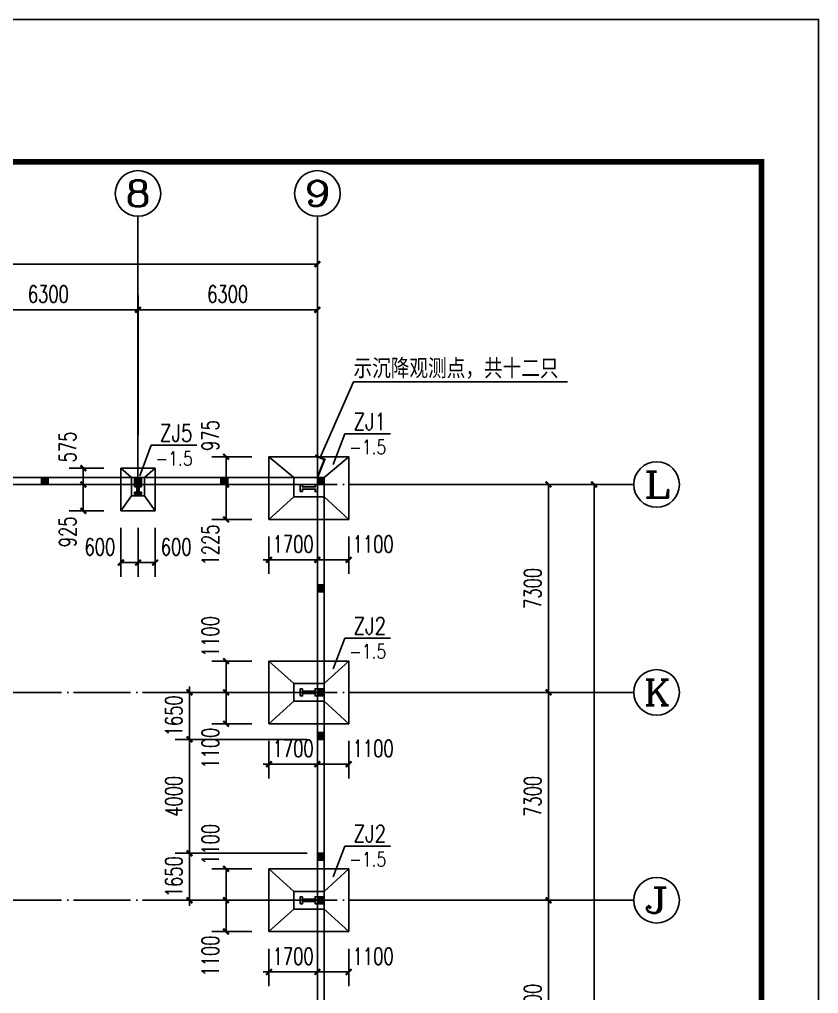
# Model space of a CAD drawing. Extents: x 37237700 to 37865026, y 138877 to 347670.
# Drawn here: x 37293633 to 37321700, y 313468 to 347670 of the extents above; entities that cross this region are included whole.
import ezdxf
from ezdxf.enums import TextEntityAlignment as Align

# ---------------------------------------------------------------- set-up
doc = ezdxf.new("R2010")
doc.units = 0
doc.header["$LTSCALE"] = 1000
doc.header["$MEASUREMENT"] = 0
doc.linetypes.add('ACAD_ISO04W100', pattern=[30.5, 24, -3, 0.5, -3])
doc.linetypes.add('DOTE', pattern=[2.42, 2, -0.2, 0.02, -0.2])
doc.layers.get('0').update_dxf_attribs({"linetype": 'CONTINUOUS'})
doc.layers.get('DEFPOINTS').update_dxf_attribs({"linetype": 'CONTINUOUS'})
for name, color, linetype in [('AXIS', 3, 'CONTINUOUS'), ('AXIS_TEXT', 7, 'CONTINUOUS'), ('COLUMN', 7, 'CONTINUOUS'), ('DOTE', 1, 'ACAD_ISO04W100'), ('PUB_DIM', 3, 'CONTINUOUS'), ('PUB_HATCH', 8, 'CONTINUOUS'), ('PUB_TITLE', 4, 'CONTINUOUS'), ('独立基础', 2, 'CONTINUOUS')]:
    doc.layers.add(name, color=color, linetype=linetype)
doc.styles.add('-宋体', font='', dxfattribs={"width": 0.8})
doc.styles.add('_TCH_AXIS', font='COMPLEX', dxfattribs={"bigfont": 'GBCBIG'})
doc.styles.add('_TCH_DIM_T3', font='SIMPLEX', dxfattribs={"width": 0.705882, "bigfont": 'GBCBIG'})
doc.styles.add('COMPLEX', font='COMPLEX')
doc.styles.add('DIM_FONT', font='SIMPLEX.shx', dxfattribs={"width": 0.8})
doc.styles.get('-宋体').set_extended_font_data('SimSun')
doc.dimstyles.new('_TCH_ARCH&&200', dxfattribs={"dimtxt": 595, "dimasz": 200, "dimexe": 500, "dimexo": 600, "dimgap": 252.5, "dimtad": 1, "dimdec": 0, "dimzin": 0, "dimdsep": 46, "dimtxsty": '_TCH_DIM_T3', "dimblk": 'ARCHTICK', "dimcen": 0.09, "dimclrt": 7, "dimazin": 2, "dimtfac": 1, "dimtdec": 0, "dimtix": 1, "dimtmove": 2, "dimatfit": 3, "dimfxl": 1, "dimtolj": 1, "dimtzin": 0, "dimarcsym": 0})

# ---------------------------------------------------------------- blocks, each defined once
blk = doc.blocks.new('_ArchTick')
at = {"color": 0, "linetype": 'ByBlock', "const_width": 0.4}
blk.add_lwpolyline([(-0.5, -0.5), (0.5, 0.5)], dxfattribs=at)
blk = doc.blocks.new('*D1125')
at = {"layer": 'DEFPOINTS', "color": 0}
for p in [(37299606, 318393), (37304337, 318393), (37304337, 316743)]:
    blk.add_point(p, dxfattribs=at)
at = {"layer": 'PUB_DIM', "color": 0, "lineweight": -2}
for p, q in [((37299606, 318393), (37299606, 318593)), ((37303737, 318393), (37299106, 318393)), ((37299606, 316743), (37299606, 318393)), ((37303737, 316743), (37299106, 316743)), ((37299606, 316743), (37299606, 316543))]:
    blk.add_line(p, q, dxfattribs=at)
at = {"layer": 'PUB_DIM', "color": 0, "lineweight": -2, "xscale": 200, "yscale": 200, "zscale": 200}
for p, rotation in [((37299606, 318393), 270), ((37299606, 316743), 90)]:
    blk.add_blockref('_ArchTick', p, dxfattribs=dict(at, rotation=rotation))
at = {"layer": 'PUB_DIM', "color": 7, "insert": (37299056, 317568), "char_height": 595, "attachment_point": 5, "rotation": 90, "style": '_TCH_DIM_T3'}
blk.add_mtext('\\A1;1650', dxfattribs=at)
blk = doc.blocks.new('*D1126')
at = {"layer": 'DEFPOINTS', "color": 0}
for p in [(37299606, 322393), (37304337, 322393), (37304337, 318393)]:
    blk.add_point(p, dxfattribs=at)
at = {"layer": 'PUB_DIM', "color": 0, "lineweight": -2}
for p, q in [((37303737, 322393), (37299106, 322393)), ((37299606, 318393), (37299606, 322393)), ((37303737, 318393), (37299106, 318393))]:
    blk.add_line(p, q, dxfattribs=at)
at = {"layer": 'PUB_DIM', "color": 0, "lineweight": -2, "xscale": 200, "yscale": 200, "zscale": 200}
for p, rotation in [((37299606, 322393), 90), ((37299606, 318393), 270)]:
    blk.add_blockref('_ArchTick', p, dxfattribs=dict(at, rotation=rotation))
at = {"layer": 'PUB_DIM', "color": 7, "insert": (37299056, 320393), "char_height": 595, "attachment_point": 5, "rotation": 90, "style": '_TCH_DIM_T3'}
blk.add_mtext('\\A1;4000', dxfattribs=at)
blk = doc.blocks.new('*D1127')
at = {"layer": 'DEFPOINTS', "color": 0}
for p in [(37299606, 324043), (37304337, 324043), (37304337, 322393)]:
    blk.add_point(p, dxfattribs=at)
at = {"layer": 'PUB_DIM', "color": 0, "lineweight": -2}
for p, q in [((37299606, 324043), (37299606, 324243)), ((37303737, 324043), (37299106, 324043)), ((37299606, 322393), (37299606, 324043)), ((37303737, 322393), (37299106, 322393)), ((37299606, 322393), (37299606, 322193))]:
    blk.add_line(p, q, dxfattribs=at)
at = {"layer": 'PUB_DIM', "color": 0, "lineweight": -2, "xscale": 200, "yscale": 200, "zscale": 200}
for p, rotation in [((37299606, 324043), 270), ((37299606, 322393), 90)]:
    blk.add_blockref('_ArchTick', p, dxfattribs=dict(at, rotation=rotation))
at = {"layer": 'PUB_DIM', "color": 7, "insert": (37299056, 323218), "char_height": 595, "attachment_point": 5, "rotation": 90, "style": '_TCH_DIM_T3'}
blk.add_mtext('\\A1;1650', dxfattribs=at)
blk = doc.blocks.new('*D1149')
at = {"layer": 'DEFPOINTS', "color": 0}
for p in [(37300889, 325143), (37302397, 325143), (37302397, 324043)]:
    blk.add_point(p, dxfattribs=at)
at = {"layer": 'PUB_DIM', "color": 0, "lineweight": -2}
for p, q in [((37301797, 325143), (37300389, 325143)), ((37300889, 324043), (37300889, 325143)), ((37301797, 324043), (37300389, 324043))]:
    blk.add_line(p, q, dxfattribs=at)
at = {"layer": 'PUB_DIM', "color": 0, "lineweight": -2, "xscale": 200, "yscale": 200, "zscale": 200}
for p, rotation in [((37300889, 325143), 90), ((37300889, 324043), 270)]:
    blk.add_blockref('_ArchTick', p, dxfattribs=dict(at, rotation=rotation))
at = {"layer": 'PUB_DIM', "color": 7, "insert": (37300339, 326003), "char_height": 595, "attachment_point": 5, "rotation": 90, "style": '_TCH_DIM_T3'}
blk.add_mtext('\\A1;1100', dxfattribs=at)
blk = doc.blocks.new('*D1150')
at = {"layer": 'DEFPOINTS', "color": 0}
for p in [(37300889, 324043), (37302397, 324043), (37302397, 322943)]:
    blk.add_point(p, dxfattribs=at)
at = {"layer": 'PUB_DIM', "color": 0, "lineweight": -2}
for p, q in [((37301797, 324043), (37300389, 324043)), ((37300889, 322943), (37300889, 324043)), ((37301797, 322943), (37300389, 322943))]:
    blk.add_line(p, q, dxfattribs=at)
at = {"layer": 'PUB_DIM', "color": 0, "lineweight": -2, "xscale": 200, "yscale": 200, "zscale": 200}
for p, rotation in [((37300889, 324043), 90), ((37300889, 322943), 270)]:
    blk.add_blockref('_ArchTick', p, dxfattribs=dict(at, rotation=rotation))
at = {"layer": 'PUB_DIM', "color": 7, "insert": (37300339, 322083), "char_height": 595, "attachment_point": 5, "rotation": 90, "style": '_TCH_DIM_T3'}
blk.add_mtext('\\A1;1100', dxfattribs=at)
blk = doc.blocks.new('*D1151')
at = {"layer": 'DEFPOINTS', "color": 0}
for p in [(37304097, 322943), (37305197, 322943), (37305197, 321524)]:
    blk.add_point(p, dxfattribs=at)
at = {"layer": 'PUB_DIM', "color": 0, "lineweight": -2}
for p, q in [((37304097, 322343), (37304097, 321024)), ((37305197, 322343), (37305197, 321024)), ((37304097, 321524), (37305197, 321524))]:
    blk.add_line(p, q, dxfattribs=at)
at = {"layer": 'PUB_DIM', "color": 0, "lineweight": -2, "xscale": 200, "yscale": 200, "zscale": 200, "rotation": 180}
blk.add_blockref('_ArchTick', (37304097, 321524), dxfattribs=at)
at = {"layer": 'PUB_DIM', "color": 0, "lineweight": -2, "xscale": 200, "yscale": 200, "zscale": 200}
blk.add_blockref('_ArchTick', (37305197, 321524), dxfattribs=at)
at = {"layer": 'PUB_DIM', "color": 7, "insert": (37306057, 322074), "char_height": 595, "attachment_point": 5, "style": '_TCH_DIM_T3'}
blk.add_mtext('\\A1;1100', dxfattribs=at)
blk = doc.blocks.new('*D1152')
at = {"layer": 'DEFPOINTS', "color": 0}
for p in [(37302397, 322943), (37304097, 322943), (37304097, 321524)]:
    blk.add_point(p, dxfattribs=at)
at = {"layer": 'PUB_DIM', "color": 0, "lineweight": -2}
for p, q in [((37302397, 322343), (37302397, 321024)), ((37304097, 322343), (37304097, 321024)), ((37302397, 321524), (37302197, 321524)), ((37302397, 321524), (37304097, 321524)), ((37304097, 321524), (37304297, 321524))]:
    blk.add_line(p, q, dxfattribs=at)
at = {"layer": 'PUB_DIM', "color": 0, "lineweight": -2, "xscale": 200, "yscale": 200, "zscale": 200}
blk.add_blockref('_ArchTick', (37302397, 321524), dxfattribs=at)
at = {"layer": 'PUB_DIM', "color": 0, "lineweight": -2, "xscale": 200, "yscale": 200, "zscale": 200, "rotation": 180}
blk.add_blockref('_ArchTick', (37304097, 321524), dxfattribs=at)
at = {"layer": 'PUB_DIM', "color": 7, "insert": (37303247, 322074), "char_height": 595, "attachment_point": 5, "style": '_TCH_DIM_T3'}
blk.add_mtext('\\A1;1700', dxfattribs=at)
blk = doc.blocks.new('*D1161')
at = {"layer": 'DEFPOINTS', "color": 0}
for p in [(37300889, 317843), (37302397, 317843), (37302397, 316743)]:
    blk.add_point(p, dxfattribs=at)
at = {"layer": 'PUB_DIM', "color": 0, "lineweight": -2}
for p, q in [((37301797, 317843), (37300389, 317843)), ((37300889, 316743), (37300889, 317843)), ((37301797, 316743), (37300389, 316743))]:
    blk.add_line(p, q, dxfattribs=at)
at = {"layer": 'PUB_DIM', "color": 0, "lineweight": -2, "xscale": 200, "yscale": 200, "zscale": 200}
for p, rotation in [((37300889, 317843), 90), ((37300889, 316743), 270)]:
    blk.add_blockref('_ArchTick', p, dxfattribs=dict(at, rotation=rotation))
at = {"layer": 'PUB_DIM', "color": 7, "insert": (37300339, 318703), "char_height": 595, "attachment_point": 5, "rotation": 90, "style": '_TCH_DIM_T3'}
blk.add_mtext('\\A1;1100', dxfattribs=at)
blk = doc.blocks.new('*D1162')
at = {"layer": 'DEFPOINTS', "color": 0}
for p in [(37300889, 316743), (37302397, 316743), (37302397, 315643)]:
    blk.add_point(p, dxfattribs=at)
at = {"layer": 'PUB_DIM', "color": 0, "lineweight": -2}
for p, q in [((37301797, 316743), (37300389, 316743)), ((37300889, 315643), (37300889, 316743)), ((37301797, 315643), (37300389, 315643))]:
    blk.add_line(p, q, dxfattribs=at)
at = {"layer": 'PUB_DIM', "color": 0, "lineweight": -2, "xscale": 200, "yscale": 200, "zscale": 200}
for p, rotation in [((37300889, 316743), 90), ((37300889, 315643), 270)]:
    blk.add_blockref('_ArchTick', p, dxfattribs=dict(at, rotation=rotation))
at = {"layer": 'PUB_DIM', "color": 7, "insert": (37300339, 314783), "char_height": 595, "attachment_point": 5, "rotation": 90, "style": '_TCH_DIM_T3'}
blk.add_mtext('\\A1;1100', dxfattribs=at)
blk = doc.blocks.new('*D1163')
at = {"layer": 'DEFPOINTS', "color": 0}
for p in [(37304097, 315643), (37305197, 315643), (37305197, 314224)]:
    blk.add_point(p, dxfattribs=at)
at = {"layer": 'PUB_DIM', "color": 0, "lineweight": -2}
for p, q in [((37304097, 315043), (37304097, 313724)), ((37305197, 315043), (37305197, 313724)), ((37304097, 314224), (37305197, 314224))]:
    blk.add_line(p, q, dxfattribs=at)
at = {"layer": 'PUB_DIM', "color": 0, "lineweight": -2, "xscale": 200, "yscale": 200, "zscale": 200, "rotation": 180}
blk.add_blockref('_ArchTick', (37304097, 314224), dxfattribs=at)
at = {"layer": 'PUB_DIM', "color": 0, "lineweight": -2, "xscale": 200, "yscale": 200, "zscale": 200}
blk.add_blockref('_ArchTick', (37305197, 314224), dxfattribs=at)
at = {"layer": 'PUB_DIM', "color": 7, "insert": (37306057, 314774), "char_height": 595, "attachment_point": 5, "style": '_TCH_DIM_T3'}
blk.add_mtext('\\A1;1100', dxfattribs=at)
blk = doc.blocks.new('*D1164')
at = {"layer": 'DEFPOINTS', "color": 0}
for p in [(37302397, 315643), (37304097, 315643), (37304097, 314224)]:
    blk.add_point(p, dxfattribs=at)
at = {"layer": 'PUB_DIM', "color": 0, "lineweight": -2}
for p, q in [((37302397, 315043), (37302397, 313724)), ((37304097, 315043), (37304097, 313724)), ((37302397, 314224), (37302197, 314224)), ((37302397, 314224), (37304097, 314224)), ((37304097, 314224), (37304297, 314224))]:
    blk.add_line(p, q, dxfattribs=at)
at = {"layer": 'PUB_DIM', "color": 0, "lineweight": -2, "xscale": 200, "yscale": 200, "zscale": 200}
blk.add_blockref('_ArchTick', (37302397, 314224), dxfattribs=at)
at = {"layer": 'PUB_DIM', "color": 0, "lineweight": -2, "xscale": 200, "yscale": 200, "zscale": 200, "rotation": 180}
blk.add_blockref('_ArchTick', (37304097, 314224), dxfattribs=at)
at = {"layer": 'PUB_DIM', "color": 7, "insert": (37303247, 314774), "char_height": 595, "attachment_point": 5, "style": '_TCH_DIM_T3'}
blk.add_mtext('\\A1;1700', dxfattribs=at)
blk = doc.blocks.new('*D1245')
at = {"layer": 'DEFPOINTS', "color": 0}
for p in [(37297197, 330418), (37297797, 330418), (37297797, 328599)]:
    blk.add_point(p, dxfattribs=at)
at = {"layer": 'PUB_DIM', "color": 0, "lineweight": -2}
for p, q in [((37297197, 329818), (37297197, 328099)), ((37297797, 329818), (37297797, 328099)), ((37297197, 328599), (37297797, 328599))]:
    blk.add_line(p, q, dxfattribs=at)
at = {"layer": 'PUB_DIM', "color": 0, "lineweight": -2, "xscale": 200, "yscale": 200, "zscale": 200, "rotation": 180}
blk.add_blockref('_ArchTick', (37297197, 328599), dxfattribs=at)
at = {"layer": 'PUB_DIM', "color": 0, "lineweight": -2, "xscale": 200, "yscale": 200, "zscale": 200}
blk.add_blockref('_ArchTick', (37297797, 328599), dxfattribs=at)
at = {"layer": 'PUB_DIM', "color": 7, "insert": (37296457, 329149), "char_height": 595, "attachment_point": 5, "style": '_TCH_DIM_T3'}
blk.add_mtext('\\A1;600', dxfattribs=at)
blk = doc.blocks.new('*D1246')
at = {"layer": 'DEFPOINTS', "color": 0}
for p in [(37297797, 330418), (37298397, 330418), (37298397, 328599)]:
    blk.add_point(p, dxfattribs=at)
at = {"layer": 'PUB_DIM', "color": 0, "lineweight": -2}
for p, q in [((37297797, 329818), (37297797, 328099)), ((37298397, 329818), (37298397, 328099)), ((37297797, 328599), (37298397, 328599))]:
    blk.add_line(p, q, dxfattribs=at)
at = {"layer": 'PUB_DIM', "color": 0, "lineweight": -2, "xscale": 200, "yscale": 200, "zscale": 200, "rotation": 180}
blk.add_blockref('_ArchTick', (37297797, 328599), dxfattribs=at)
at = {"layer": 'PUB_DIM', "color": 0, "lineweight": -2, "xscale": 200, "yscale": 200, "zscale": 200}
blk.add_blockref('_ArchTick', (37298397, 328599), dxfattribs=at)
at = {"layer": 'PUB_DIM', "color": 7, "insert": (37299137, 329149), "char_height": 595, "attachment_point": 5, "style": '_TCH_DIM_T3'}
blk.add_mtext('\\A1;600', dxfattribs=at)
blk = doc.blocks.new('*D1247')
at = {"layer": 'DEFPOINTS', "color": 0}
for p in [(37295876, 331918), (37297197, 331918), (37297197, 331343)]:
    blk.add_point(p, dxfattribs=at)
at = {"layer": 'PUB_DIM', "color": 0, "lineweight": -2}
for p, q in [((37296597, 331918), (37295376, 331918)), ((37295876, 331343), (37295876, 331918)), ((37296597, 331343), (37295376, 331343))]:
    blk.add_line(p, q, dxfattribs=at)
at = {"layer": 'PUB_DIM', "color": 0, "lineweight": -2, "xscale": 200, "yscale": 200, "zscale": 200}
for p, rotation in [((37295876, 331918), 90), ((37295876, 331343), 270)]:
    blk.add_blockref('_ArchTick', p, dxfattribs=dict(at, rotation=rotation))
at = {"layer": 'PUB_DIM', "color": 7, "insert": (37295326, 332658), "char_height": 595, "attachment_point": 5, "rotation": 90, "style": '_TCH_DIM_T3'}
blk.add_mtext('\\A1;575', dxfattribs=at)
blk = doc.blocks.new('*D1248')
at = {"layer": 'DEFPOINTS', "color": 0}
for p in [(37295876, 331343), (37297197, 331343), (37297197, 330418)]:
    blk.add_point(p, dxfattribs=at)
at = {"layer": 'PUB_DIM', "color": 0, "lineweight": -2}
for p, q in [((37296597, 331343), (37295376, 331343)), ((37295876, 330418), (37295876, 331343)), ((37296597, 330418), (37295376, 330418))]:
    blk.add_line(p, q, dxfattribs=at)
at = {"layer": 'PUB_DIM', "color": 0, "lineweight": -2, "xscale": 200, "yscale": 200, "zscale": 200}
for p, rotation in [((37295876, 331343), 90), ((37295876, 330418), 270)]:
    blk.add_blockref('_ArchTick', p, dxfattribs=dict(at, rotation=rotation))
at = {"layer": 'PUB_DIM', "color": 7, "insert": (37295326, 329678), "char_height": 595, "attachment_point": 5, "rotation": 90, "style": '_TCH_DIM_T3'}
blk.add_mtext('\\A1;925', dxfattribs=at)
blk = doc.blocks.new('*D1287')
at = {"layer": 'DEFPOINTS', "color": 0}
for p in [(37304097, 330118), (37305197, 330118), (37305197, 328699)]:
    blk.add_point(p, dxfattribs=at)
at = {"layer": 'PUB_DIM', "color": 0, "lineweight": -2}
for p, q in [((37304097, 329518), (37304097, 328199)), ((37305197, 329518), (37305197, 328199)), ((37304097, 328699), (37305197, 328699))]:
    blk.add_line(p, q, dxfattribs=at)
at = {"layer": 'PUB_DIM', "color": 0, "lineweight": -2, "xscale": 200, "yscale": 200, "zscale": 200, "rotation": 180}
blk.add_blockref('_ArchTick', (37304097, 328699), dxfattribs=at)
at = {"layer": 'PUB_DIM', "color": 0, "lineweight": -2, "xscale": 200, "yscale": 200, "zscale": 200}
blk.add_blockref('_ArchTick', (37305197, 328699), dxfattribs=at)
at = {"layer": 'PUB_DIM', "color": 7, "insert": (37306057, 329249), "char_height": 595, "attachment_point": 5, "style": '_TCH_DIM_T3'}
blk.add_mtext('\\A1;1100', dxfattribs=at)
blk = doc.blocks.new('*D1288')
at = {"layer": 'DEFPOINTS', "color": 0}
for p in [(37302397, 330118), (37304097, 330118), (37304097, 328699)]:
    blk.add_point(p, dxfattribs=at)
at = {"layer": 'PUB_DIM', "color": 0, "lineweight": -2}
for p, q in [((37302397, 329518), (37302397, 328199)), ((37304097, 329518), (37304097, 328199)), ((37302397, 328699), (37302197, 328699)), ((37302397, 328699), (37304097, 328699)), ((37304097, 328699), (37304297, 328699))]:
    blk.add_line(p, q, dxfattribs=at)
at = {"layer": 'PUB_DIM', "color": 0, "lineweight": -2, "xscale": 200, "yscale": 200, "zscale": 200}
blk.add_blockref('_ArchTick', (37302397, 328699), dxfattribs=at)
at = {"layer": 'PUB_DIM', "color": 0, "lineweight": -2, "xscale": 200, "yscale": 200, "zscale": 200, "rotation": 180}
blk.add_blockref('_ArchTick', (37304097, 328699), dxfattribs=at)
at = {"layer": 'PUB_DIM', "color": 7, "insert": (37303247, 329249), "char_height": 595, "attachment_point": 5, "style": '_TCH_DIM_T3'}
blk.add_mtext('\\A1;1700', dxfattribs=at)
blk = doc.blocks.new('*D1293')
at = {"layer": 'DEFPOINTS', "color": 0}
for p in [(37300889, 332318), (37302397, 332318), (37302397, 331343)]:
    blk.add_point(p, dxfattribs=at)
at = {"layer": 'PUB_DIM', "color": 0, "lineweight": -2}
for p, q in [((37301797, 332318), (37300389, 332318)), ((37300889, 331343), (37300889, 332318)), ((37301797, 331343), (37300389, 331343))]:
    blk.add_line(p, q, dxfattribs=at)
at = {"layer": 'PUB_DIM', "color": 0, "lineweight": -2, "xscale": 200, "yscale": 200, "zscale": 200}
for p, rotation in [((37300889, 332318), 90), ((37300889, 331343), 270)]:
    blk.add_blockref('_ArchTick', p, dxfattribs=dict(at, rotation=rotation))
at = {"layer": 'PUB_DIM', "color": 7, "insert": (37300339, 333058), "char_height": 595, "attachment_point": 5, "rotation": 90, "style": '_TCH_DIM_T3'}
blk.add_mtext('\\A1;975', dxfattribs=at)
blk = doc.blocks.new('*D1294')
at = {"layer": 'DEFPOINTS', "color": 0}
for p in [(37300889, 331343), (37302397, 331343), (37302397, 330118)]:
    blk.add_point(p, dxfattribs=at)
at = {"layer": 'PUB_DIM', "color": 0, "lineweight": -2}
for p, q in [((37301797, 331343), (37300389, 331343)), ((37300889, 330118), (37300889, 331343)), ((37301797, 330118), (37300389, 330118))]:
    blk.add_line(p, q, dxfattribs=at)
at = {"layer": 'PUB_DIM', "color": 0, "lineweight": -2, "xscale": 200, "yscale": 200, "zscale": 200}
for p, rotation in [((37300889, 331343), 90), ((37300889, 330118), 270)]:
    blk.add_blockref('_ArchTick', p, dxfattribs=dict(at, rotation=rotation))
at = {"layer": 'PUB_DIM', "color": 7, "insert": (37300339, 329218), "char_height": 595, "attachment_point": 5, "rotation": 90, "style": '_TCH_DIM_T3'}
blk.add_mtext('\\A1;1225', dxfattribs=at)
blk = doc.blocks.new('*D1527')
at = {"layer": 'AXIS', "color": 0, "lineweight": -2}
for p, q in [((37307814, 316743), (37312714, 316743)), ((37312214, 309443), (37312214, 316743)), ((37307814, 309443), (37312714, 309443))]:
    blk.add_line(p, q, dxfattribs=at)
at = {"layer": 'DEFPOINTS', "color": 0}
for p in [(37307214, 316743), (37312214, 316743), (37307214, 309443)]:
    blk.add_point(p, dxfattribs=at)
at = {"layer": 'AXIS', "color": 0, "lineweight": -2, "xscale": 200, "yscale": 200, "zscale": 200}
for p, rotation in [((37312214, 316743), 90), ((37312214, 309443), 270)]:
    blk.add_blockref('_ArchTick', p, dxfattribs=dict(at, rotation=rotation))
at = {"layer": 'AXIS', "color": 7, "insert": (37311664, 313093), "char_height": 595, "attachment_point": 5, "rotation": 90, "style": '_TCH_DIM_T3'}
blk.add_mtext('\\A1;7300', dxfattribs=at)
blk = doc.blocks.new('*D1528')
at = {"layer": 'AXIS', "color": 0, "lineweight": -2}
for p, q in [((37307814, 324043), (37312714, 324043)), ((37312214, 316743), (37312214, 324043)), ((37307814, 316743), (37312714, 316743))]:
    blk.add_line(p, q, dxfattribs=at)
at = {"layer": 'DEFPOINTS', "color": 0}
for p in [(37307214, 324043), (37312214, 324043), (37307214, 316743)]:
    blk.add_point(p, dxfattribs=at)
at = {"layer": 'AXIS', "color": 0, "lineweight": -2, "xscale": 200, "yscale": 200, "zscale": 200}
for p, rotation in [((37312214, 324043), 90), ((37312214, 316743), 270)]:
    blk.add_blockref('_ArchTick', p, dxfattribs=dict(at, rotation=rotation))
at = {"layer": 'AXIS', "color": 7, "insert": (37311664, 320393), "char_height": 595, "attachment_point": 5, "rotation": 90, "style": '_TCH_DIM_T3'}
blk.add_mtext('\\A1;7300', dxfattribs=at)
blk = doc.blocks.new('*D1529')
at = {"layer": 'AXIS', "color": 0, "lineweight": -2}
for p, q in [((37307814, 331343), (37312714, 331343)), ((37312214, 324043), (37312214, 331343)), ((37307814, 324043), (37312714, 324043))]:
    blk.add_line(p, q, dxfattribs=at)
at = {"layer": 'DEFPOINTS', "color": 0}
for p in [(37307214, 331343), (37312214, 331343), (37307214, 324043)]:
    blk.add_point(p, dxfattribs=at)
at = {"layer": 'AXIS', "color": 0, "lineweight": -2, "xscale": 200, "yscale": 200, "zscale": 200}
for p, rotation in [((37312214, 331343), 90), ((37312214, 324043), 270)]:
    blk.add_blockref('_ArchTick', p, dxfattribs=dict(at, rotation=rotation))
at = {"layer": 'AXIS', "color": 7, "insert": (37311664, 327693), "char_height": 595, "attachment_point": 5, "rotation": 90, "style": '_TCH_DIM_T3'}
blk.add_mtext('\\A1;7300', dxfattribs=at)
blk = doc.blocks.new('*D1530')
at = {"layer": 'AXIS', "color": 0, "lineweight": -2}
for p, q in [((37307814, 331343), (37314314, 331343)), ((37313814, 258343), (37313814, 331343)), ((37307814, 258343), (37314314, 258343))]:
    blk.add_line(p, q, dxfattribs=at)
at = {"layer": 'DEFPOINTS', "color": 0}
for p in [(37307214, 331343), (37313814, 331343), (37307214, 258343)]:
    blk.add_point(p, dxfattribs=at)
at = {"layer": 'AXIS', "color": 0, "lineweight": -2, "xscale": 200, "yscale": 200, "zscale": 200}
for p, rotation in [((37313814, 331343), 90), ((37313814, 258343), 270)]:
    blk.add_blockref('_ArchTick', p, dxfattribs=dict(at, rotation=rotation))
at = {"layer": 'AXIS', "color": 7, "insert": (37313264, 294843), "char_height": 595, "attachment_point": 5, "rotation": 90, "style": '_TCH_DIM_T3'}
blk.add_mtext('\\A1;73000', dxfattribs=at)
blk = doc.blocks.new('*D1546')
at = {"layer": 'AXIS', "color": 0, "lineweight": -2}
for p, q in [((37291497, 333078), (37291497, 337978)), ((37297797, 333078), (37297797, 337978)), ((37291497, 337478), (37297797, 337478))]:
    blk.add_line(p, q, dxfattribs=at)
at = {"layer": 'DEFPOINTS', "color": 0}
for p in [(37297797, 337478), (37291497, 332478), (37297797, 332478)]:
    blk.add_point(p, dxfattribs=at)
at = {"layer": 'AXIS', "color": 0, "lineweight": -2, "xscale": 200, "yscale": 200, "zscale": 200, "rotation": 180}
blk.add_blockref('_ArchTick', (37291497, 337478), dxfattribs=at)
at = {"layer": 'AXIS', "color": 0, "lineweight": -2, "xscale": 200, "yscale": 200, "zscale": 200}
blk.add_blockref('_ArchTick', (37297797, 337478), dxfattribs=at)
at = {"layer": 'AXIS', "color": 7, "insert": (37294647, 338028), "char_height": 595, "attachment_point": 5, "style": '_TCH_DIM_T3'}
blk.add_mtext('\\A1;6300', dxfattribs=at)
blk = doc.blocks.new('*D1547')
at = {"layer": 'AXIS', "color": 0, "lineweight": -2}
for p, q in [((37297797, 333078), (37297797, 337978)), ((37304097, 333078), (37304097, 337978)), ((37297797, 337478), (37304097, 337478))]:
    blk.add_line(p, q, dxfattribs=at)
at = {"layer": 'DEFPOINTS', "color": 0}
for p in [(37304097, 337478), (37297797, 332478), (37304097, 332478)]:
    blk.add_point(p, dxfattribs=at)
at = {"layer": 'AXIS', "color": 0, "lineweight": -2, "xscale": 200, "yscale": 200, "zscale": 200, "rotation": 180}
blk.add_blockref('_ArchTick', (37297797, 337478), dxfattribs=at)
at = {"layer": 'AXIS', "color": 0, "lineweight": -2, "xscale": 200, "yscale": 200, "zscale": 200}
blk.add_blockref('_ArchTick', (37304097, 337478), dxfattribs=at)
at = {"layer": 'AXIS', "color": 7, "insert": (37300947, 338028), "char_height": 595, "attachment_point": 5, "style": '_TCH_DIM_T3'}
blk.add_mtext('\\A1;6300', dxfattribs=at)
blk = doc.blocks.new('*D1548')
at = {"layer": 'AXIS', "color": 0, "lineweight": -2}
for p, q in [((37253697, 333078), (37253697, 339578)), ((37304097, 333078), (37304097, 339578)), ((37253697, 339078), (37304097, 339078))]:
    blk.add_line(p, q, dxfattribs=at)
at = {"layer": 'DEFPOINTS', "color": 0}
for p in [(37304097, 339078), (37253697, 332478), (37304097, 332478)]:
    blk.add_point(p, dxfattribs=at)
at = {"layer": 'AXIS', "color": 0, "lineweight": -2, "xscale": 200, "yscale": 200, "zscale": 200, "rotation": 180}
blk.add_blockref('_ArchTick', (37253697, 339078), dxfattribs=at)
at = {"layer": 'AXIS', "color": 0, "lineweight": -2, "xscale": 200, "yscale": 200, "zscale": 200}
blk.add_blockref('_ArchTick', (37304097, 339078), dxfattribs=at)
at = {"layer": 'AXIS', "color": 7, "insert": (37278897, 339628), "char_height": 595, "attachment_point": 5, "style": '_TCH_DIM_T3'}
blk.add_mtext('\\A1;50400', dxfattribs=at)
blk = doc.blocks.new('_AXISO')
blk.add_circle((0, 0), 0.5)
at = {"layer": 'AXIS_TEXT', "style": 'COMPLEX', "width": 1.041667}
blk.add_attdef('A', text='', height=0.56, dxfattribs=at).set_placement((-0.25, -0.28), (0.25, -0.28), align=Align.FIT)

msp = doc.modelspace()

# ---------------------------------------------------------------- hatches: boundary and pattern name
for points in [[(37297676.5, 331072.8), (37297676.5, 330992.8), (37297916.5, 330992.8), (37297916.5, 331072.8), (37297836.5, 331072.8), (37297836.5, 331262.8), (37297916.5, 331262.8), (37297916.5, 331342.8), (37297676.5, 331342.8), (37297676.5, 331262.8), (37297756.5, 331262.8), (37297756.5, 331072.8)], [(37303576.5, 331092.8), (37303496.5, 331092.8), (37303496.5, 331342.8), (37303576.5, 331342.8), (37303576.5, 331257.8), (37304016.5, 331257.8), (37304016.5, 331342.8), (37304096.5, 331342.8), (37304096.5, 331092.8), (37304016.5, 331092.8), (37304016.5, 331177.8), (37303576.5, 331177.8)], [(37303576.5, 324167.8), (37303496.5, 324167.8), (37303496.5, 323917.8), (37303576.5, 323917.8), (37303576.5, 324002.8), (37304016.5, 324002.8), (37304016.5, 323917.8), (37304096.5, 323917.8), (37304096.5, 324167.8), (37304016.5, 324167.8), (37304016.5, 324082.8), (37303576.5, 324082.8)], [(37303576.5, 316867.8), (37303496.5, 316867.8), (37303496.5, 316617.8), (37303576.5, 316617.8), (37303576.5, 316702.8), (37304016.5, 316702.8), (37304016.5, 316617.8), (37304096.5, 316617.8), (37304096.5, 316867.8), (37304016.5, 316867.8), (37304016.5, 316782.8), (37303576.5, 316782.8)]]:
    msp.add_hatch(color=256).paths.add_polyline_path(points)
at = {"layer": 'PUB_HATCH'}
for points in [[(37294406.5, 331582.8), (37294406.5, 331342.8), (37294646.5, 331342.8), (37294646.5, 331582.8)], [(37297676.5, 331582.8), (37297676.5, 331342.8), (37297916.5, 331342.8), (37297916.5, 331582.8)], [(37300706.5, 331582.8), (37300706.5, 331342.8), (37300946.5, 331342.8), (37300946.5, 331582.8)], [(37304096.5, 331582.8), (37304096.5, 331342.8), (37304336.5, 331342.8), (37304336.5, 331582.8)], [(37304336.5, 327572.8), (37304336.5, 327812.8), (37304096.5, 327812.8), (37304096.5, 327572.8)], [(37304336.5, 323922.8), (37304336.5, 324162.8), (37304096.5, 324162.8), (37304096.5, 323922.8)], [(37304336.5, 322392.8), (37304336.5, 322632.8), (37304096.5, 322632.8), (37304096.5, 322392.8)], [(37304336.5, 318152.8), (37304336.5, 318392.8), (37304096.5, 318392.8), (37304096.5, 318152.8)], [(37304336.5, 316622.8), (37304336.5, 316862.8), (37304096.5, 316862.8), (37304096.5, 316622.8)]]:
    msp.add_hatch(color=256, dxfattribs=at).paths.add_polyline_path(points)

# ---------------------------------------------------------------- linework, layer by layer
for p, q in [((37304195.1, 332285.3), (37305365.1, 334947.9)), ((37305365.1, 334947.9), (37312881.2, 334947.9)), ((37304656, 332040.5, 0), (37305056.3, 333120, 0)), ((37305056.3, 333120, 0), (37306666.4, 333120, 0)), ((37297856, 331640.5, 0), (37298256.3, 332720, 0)), ((37298256.3, 332720, 0), (37299866.4, 332720, 0)), ((37304656, 324865.5, 0), (37305056.3, 325945, 0)), ((37305056.3, 325945, 0), (37306666.4, 325945, 0)), ((37304656, 317565.5, 0), (37305056.3, 318645, 0)), ((37305056.3, 318645, 0), (37306666.4, 318645, 0))]:
    msp.add_line(p, q)
at = {"const_width": 80}
msp.add_lwpolyline([(37304096.5, 331582.8), (37304349.6, 332218.5), (37304015.2, 332363)], dxfattribs=at)
for points in [[(37253456.5, 331582.8), (37304336.5, 331582.8), (37304336.5, 258102.8), (37253456.5, 258102.8)], [(37253696.5, 331342.8), (37304096.5, 331342.8), (37304096.5, 258342.8), (37253696.5, 258342.8)]]:
    msp.add_lwpolyline(points, close=True)
for points in [[(37297676.5, 331072.8), (37297676.5, 330992.8), (37297916.5, 330992.8), (37297916.5, 331072.8), (37297836.5, 331072.8), (37297836.5, 331262.8), (37297916.5, 331262.8), (37297916.5, 331342.8), (37297676.5, 331342.8), (37297676.5, 331262.8), (37297756.5, 331262.8), (37297756.5, 331072.8), (37297676.5, 331072.8)], [(37303576.5, 331092.8), (37303496.5, 331092.8), (37303496.5, 331342.8), (37303576.5, 331342.8), (37303576.5, 331257.8), (37304016.5, 331257.8), (37304016.5, 331342.8), (37304096.5, 331342.8), (37304096.5, 331092.8), (37304016.5, 331092.8), (37304016.5, 331177.8), (37303576.5, 331177.8), (37303576.5, 331092.8)], [(37303576.5, 324167.8), (37303496.5, 324167.8), (37303496.5, 323917.8), (37303576.5, 323917.8), (37303576.5, 324002.8), (37304016.5, 324002.8), (37304016.5, 323917.8), (37304096.5, 323917.8), (37304096.5, 324167.8), (37304016.5, 324167.8), (37304016.5, 324082.8), (37303576.5, 324082.8), (37303576.5, 324167.8)], [(37303576.5, 316867.8), (37303496.5, 316867.8), (37303496.5, 316617.8), (37303576.5, 316617.8), (37303576.5, 316702.8), (37304016.5, 316702.8), (37304016.5, 316617.8), (37304096.5, 316617.8), (37304096.5, 316867.8), (37304016.5, 316867.8), (37304016.5, 316782.8), (37303576.5, 316782.8), (37303576.5, 316867.8)]]:
    msp.add_lwpolyline(points)
at = {"layer": 'AXIS'}
for p, q in [((37297796.5, 332762.4), (37297796.5, 340762.4)), ((37304096.5, 332762.4), (37304096.5, 340762.4)), ((37307213.7, 331342.8), (37315213.7, 331342.8)), ((37307213.7, 324042.8), (37315213.7, 324042.8)), ((37307213.7, 316742.8), (37315213.7, 316742.8))]:
    msp.add_line(p, q, dxfattribs=at)
at = {"layer": 'COLUMN'}
for p, q in [((37294406.5, 331582.8), (37294406.5, 331342.8)), ((37294646.5, 331582.8), (37294406.5, 331582.8)), ((37294646.5, 331342.8), (37294646.5, 331582.8)), ((37297676.5, 331582.8), (37297676.5, 331342.8)), ((37297916.5, 331582.8), (37297676.5, 331582.8)), ((37297916.5, 331342.8), (37297916.5, 331582.8)), ((37300706.5, 331582.8), (37300706.5, 331342.8)), ((37300946.5, 331582.8), (37300706.5, 331582.8)), ((37300946.5, 331342.8), (37300946.5, 331582.8)), ((37304096.5, 331582.8), (37304096.5, 331342.8)), ((37304336.5, 331582.8), (37304096.5, 331582.8)), ((37304336.5, 331342.8), (37304336.5, 331582.8)), ((37294406.5, 331342.8), (37294646.5, 331342.8)), ((37297676.5, 331342.8), (37297916.5, 331342.8)), ((37300706.5, 331342.8), (37300946.5, 331342.8)), ((37304096.5, 331342.8), (37304336.5, 331342.8)), ((37304336.5, 327812.8), (37304096.5, 327812.8)), ((37304096.5, 327812.8), (37304096.5, 327572.8)), ((37304336.5, 327572.8), (37304336.5, 327812.8)), ((37304096.5, 327572.8), (37304336.5, 327572.8)), ((37304336.5, 324162.8), (37304096.5, 324162.8)), ((37304096.5, 324162.8), (37304096.5, 323922.8)), ((37304096.5, 323922.8), (37304336.5, 323922.8)), ((37304336.5, 323922.8), (37304336.5, 324162.8)), ((37304336.5, 322632.8), (37304096.5, 322632.8)), ((37304096.5, 322632.8), (37304096.5, 322392.8)), ((37304336.5, 322392.8), (37304336.5, 322632.8)), ((37304096.5, 322392.8), (37304336.5, 322392.8)), ((37304336.5, 318392.8), (37304096.5, 318392.8)), ((37304096.5, 318392.8), (37304096.5, 318152.8)), ((37304096.5, 318152.8), (37304336.5, 318152.8)), ((37304336.5, 318152.8), (37304336.5, 318392.8)), ((37304336.5, 316862.8), (37304096.5, 316862.8)), ((37304096.5, 316862.8), (37304096.5, 316622.8)), ((37304336.5, 316622.8), (37304336.5, 316862.8)), ((37304096.5, 316622.8), (37304336.5, 316622.8))]:
    msp.add_line(p, q, dxfattribs=at)
at = {"layer": 'DOTE', "linetype": 'DOTE'}
for p, q in [((37297796.5, 333220.2), (37297796.5, 331342.8)), ((37304096.5, 333220.2), (37304096.5, 256309.1)), ((37307213.7, 331342.8), (37250862.5, 331342.8)), ((37307213.7, 324042.8), (37250862.5, 324042.8)), ((37307213.7, 316742.8), (37250862.5, 316742.8))]:
    msp.add_line(p, q, dxfattribs=at)
at = {"layer": 'PUB_TITLE'}
msp.add_lwpolyline([(37237700.2, 228870), (37321700.2, 228870), (37321700.2, 347670), (37237700.2, 347670)], close=True, dxfattribs=at)
at = {"layer": 'PUB_TITLE', "const_width": 200}
msp.add_lwpolyline([(37239700.2, 230870), (37319700.2, 230870), (37319700.2, 342670), (37239700.2, 342670)], close=True, dxfattribs=at)
at = {"layer": '独立基础'}
for p, q in [((37303271.5, 331582.8), (37302396.5, 332317.8)), ((37304336.5, 331582.8), (37305196.5, 332317.8)), ((37297571.5, 331582.8), (37297196.5, 331917.8)), ((37298021.5, 331582.8), (37298396.5, 331917.8)), ((37297571.5, 330942.8), (37297196.5, 330417.8)), ((37298021.5, 330942.8), (37298396.5, 330417.8)), ((37303271.5, 330907.8), (37302396.5, 330117.8)), ((37304336.5, 330907.8), (37305196.5, 330117.8)), ((37303271.5, 324352.8), (37302396.5, 325142.8)), ((37304336.5, 324352.8), (37305196.5, 325142.8)), ((37303271.5, 323732.8), (37302396.5, 322942.8)), ((37304336.5, 323732.8), (37305196.5, 322942.8)), ((37303271.5, 317052.8), (37302396.5, 317842.8)), ((37304336.5, 317052.8), (37305196.5, 317842.8)), ((37303271.5, 316432.8), (37302396.5, 315642.8)), ((37304336.5, 316432.8), (37305196.5, 315642.8))]:
    msp.add_line(p, q, dxfattribs=at)
for points in [[(37305196.5, 332317.8), (37302396.5, 332317.8), (37302396.5, 330117.8), (37305196.5, 330117.8)], [(37297196.5, 331917.8), (37298396.5, 331917.8), (37298396.5, 330417.8), (37297196.5, 330417.8)], [(37297571.5, 331582.8), (37298021.5, 331582.8), (37298021.5, 330942.8), (37297571.5, 330942.8)], [(37304336.5, 331582.8), (37303271.5, 331582.8), (37303271.5, 330907.8), (37304336.5, 330907.8)], [(37305196.5, 322942.8), (37302396.5, 322942.8), (37302396.5, 325142.8), (37305196.5, 325142.8)], [(37304336.5, 323732.8), (37303271.5, 323732.8), (37303271.5, 324352.8), (37304336.5, 324352.8)], [(37305196.5, 315642.8), (37302396.5, 315642.8), (37302396.5, 317842.8), (37305196.5, 317842.8)], [(37304336.5, 316432.8), (37303271.5, 316432.8), (37303271.5, 317052.8), (37304336.5, 317052.8)]]:
    msp.add_lwpolyline(points, close=True, dxfattribs=at)

# ---------------------------------------------------------------- block references
at = {"layer": 'AXIS'}
ref = msp.add_blockref('_AXISO', (37297796.5, 341562.4), dxfattribs=dict(at, xscale=1600, yscale=1600, zscale=1600))
ref.add_attrib('A', '8', dxfattribs={"layer": 'AXIS_TEXT', "height": 905.1, "style": '_TCH_AXIS', "width": 1.5}).set_placement((37297344, 341109.8), (37298249.1, 341109.8), align=Align.FIT)
ref = msp.add_blockref('_AXISO', (37304096.5, 341562.4), dxfattribs=dict(at, xscale=1600, yscale=1600, zscale=1600))
ref.add_attrib('A', '9', dxfattribs={"layer": 'AXIS_TEXT', "height": 905.1, "style": '_TCH_AXIS', "width": 1.5}).set_placement((37303644, 341109.8), (37304549.1, 341109.8), align=Align.FIT)
ref = msp.add_blockref('_AXISO', (37316013.7, 331342.8), dxfattribs=dict(at, xscale=1600, yscale=1600, zscale=1600))
ref.add_attrib('A', 'L', dxfattribs={"layer": 'AXIS_TEXT', "height": 905.1, "style": '_TCH_AXIS', "width": 1.4}).set_placement((37315561.1, 330890.3), (37316466.2, 330890.3), align=Align.FIT)
ref = msp.add_blockref('_AXISO', (37316013.7, 324042.8), dxfattribs=dict(at, xscale=1600, yscale=1600, zscale=1600))
ref.add_attrib('A', 'K', dxfattribs={"layer": 'AXIS_TEXT', "height": 905.1, "style": '_TCH_AXIS', "width": 1.105263}).set_placement((37315561.1, 323590.3), (37316466.2, 323590.3), align=Align.FIT)
ref = msp.add_blockref('_AXISO', (37316013.7, 316742.8), dxfattribs=dict(at, xscale=1600, yscale=1600, zscale=1600))
ref.add_attrib('A', 'J', dxfattribs={"layer": 'AXIS_TEXT', "height": 905.1, "style": '_TCH_AXIS', "width": 1.909091}).set_placement((37315561.1, 316290.3), (37316466.2, 316290.3), align=Align.FIT)

# ---------------------------------------------------------------- texts
at = {"width": 0.8}
for s, height, style, p in [('示沉降观测点，共十二只', 600, '-宋体', (37305366.2, 335136.2)), ('ZJ1', 600, 'DIM_FONT', (37305362.9, 333251.9, 0)), ('ZJ5', 600, 'DIM_FONT', (37298562.9, 332851.9, 0)), ('-1.5', 500, 'DIM_FONT', (37305214.3, 332405.8, 0)), ('-1.5', 500, 'DIM_FONT', (37298414.3, 332005.8, 0)), ('ZJ2', 600, 'DIM_FONT', (37305362.9, 326076.9, 0)), ('-1.5', 500, 'DIM_FONT', (37305214.3, 325230.8, 0)), ('ZJ2', 600, 'DIM_FONT', (37305362.9, 318776.9, 0)), ('-1.5', 500, 'DIM_FONT', (37305214.3, 317930.8, 0))]:
    msp.add_text(s, height=height, dxfattribs=dict(at, style=style)).set_placement(p)

# ---------------------------------------------------------------- dimensions: what is measured, and where the dimension line sits
at = {"layer": 'AXIS'}
for p1, p2, distance, picture, middle in [((37253696.5, 332477.6), (37304096.5, 332477.6), 6600, '*D1548', (37278896.5, 339627.6)), ((37291496.5, 332477.6), (37297796.5, 332477.6), 5000, '*D1546', (37294646.5, 338027.6)), ((37297796.5, 332477.6), (37304096.5, 332477.6), 5000, '*D1547', (37300946.5, 338027.6)), ((37307213.7, 324042.8), (37307213.7, 331342.8), -5000, '*D1529', (37311663.7, 327692.8)), ((37307213.7, 258342.8), (37307213.7, 331342.8), -6600, '*D1530', (37313263.7, 294842.8)), ((37307213.7, 316742.8), (37307213.7, 324042.8), -5000, '*D1528', (37311663.7, 320392.8)), ((37307213.7, 309442.8), (37307213.7, 316742.8), -5000, '*D1527', (37311663.7, 313092.8))]:
    dim = msp.add_aligned_dim(p1=p1, p2=p2, distance=distance, dimstyle='_TCH_ARCH&&200', dxfattribs=at)
    dim.commit()
    dim.dimension.update_dxf_attribs({"geometry": picture, "text_midpoint": middle})
at = {"layer": 'PUB_DIM'}
for base, p1, p2, angle, picture, middle in [((37300888.8, 332317.8), (37302396.5, 331342.8), (37302396.5, 332317.8), 90, '*D1293', (37300338.8, 333057.8)), ((37295876.2, 331917.8), (37297196.5, 331342.8), (37297196.5, 331917.8), 90, '*D1247', (37295326.2, 332657.8)), ((37295876.2, 331342.8), (37297196.5, 330417.8), (37297196.5, 331342.8), 90, '*D1248', (37295326.2, 329677.8)), ((37300888.8, 331342.8), (37302396.5, 330117.8), (37302396.5, 331342.8), 90, '*D1294', (37300338.8, 329217.8)), ((37297796.5, 328598.6), (37297196.5, 330417.8), (37297796.5, 330417.8), 0, '*D1245', (37296456.5, 329148.6)), ((37298396.5, 328598.6), (37297796.5, 330417.8), (37298396.5, 330417.8), 0, '*D1246', (37299136.5, 329148.6)), ((37305196.5, 328698.6), (37304096.5, 330117.8), (37305196.5, 330117.8), 0, '*D1287', (37306056.5, 329248.6)), ((37300888.8, 325142.8), (37302396.5, 324042.8), (37302396.5, 325142.8), 90, '*D1149', (37300338.8, 326002.8)), ((37300888.8, 324042.8), (37302396.5, 322942.8), (37302396.5, 324042.8), 90, '*D1150', (37300338.8, 322082.8)), ((37305196.5, 321523.6), (37304096.5, 322942.8), (37305196.5, 322942.8), 0, '*D1151', (37306056.5, 322073.6)), ((37300888.8, 317842.8), (37302396.5, 316742.8), (37302396.5, 317842.8), 90, '*D1161', (37300338.8, 318702.8)), ((37300888.8, 316742.8), (37302396.5, 315642.8), (37302396.5, 316742.8), 90, '*D1162', (37300338.8, 314782.8)), ((37305196.5, 314223.6), (37304096.5, 315642.8), (37305196.5, 315642.8), 0, '*D1163', (37306056.5, 314773.6))]:
    dim = msp.add_linear_dim(base=base, p1=p1, p2=p2, angle=angle, dimstyle='_TCH_ARCH&&200', dxfattribs=at)
    dim.commit()
    dim.dimension.update_dxf_attribs({"geometry": picture, "text_midpoint": middle, "dimtype": 129})
for p1, p2, distance, picture, middle in [((37302396.5, 330117.8), (37304096.5, 330117.8), -1419.2, '*D1288', (37303246.5, 329248.6)), ((37304336.5, 322392.8), (37304336.5, 324042.8), 4730.6, '*D1127', (37299055.9, 323217.8)), ((37302396.5, 322942.8), (37304096.5, 322942.8), -1419.2, '*D1152', (37303246.5, 322073.6)), ((37304336.5, 318392.8), (37304336.5, 322392.8), 4730.6, '*D1126', (37299055.9, 320392.8)), ((37304336.5, 316742.8), (37304336.5, 318392.8), 4730.6, '*D1125', (37299055.9, 317567.8)), ((37302396.5, 315642.8), (37304096.5, 315642.8), -1419.2, '*D1164', (37303246.5, 314773.6))]:
    dim = msp.add_aligned_dim(p1=p1, p2=p2, distance=distance, dimstyle='_TCH_ARCH&&200', dxfattribs=at)
    dim.commit()
    dim.dimension.update_dxf_attribs({"geometry": picture, "text_midpoint": middle})

doc.saveas('drawing.dxf')
